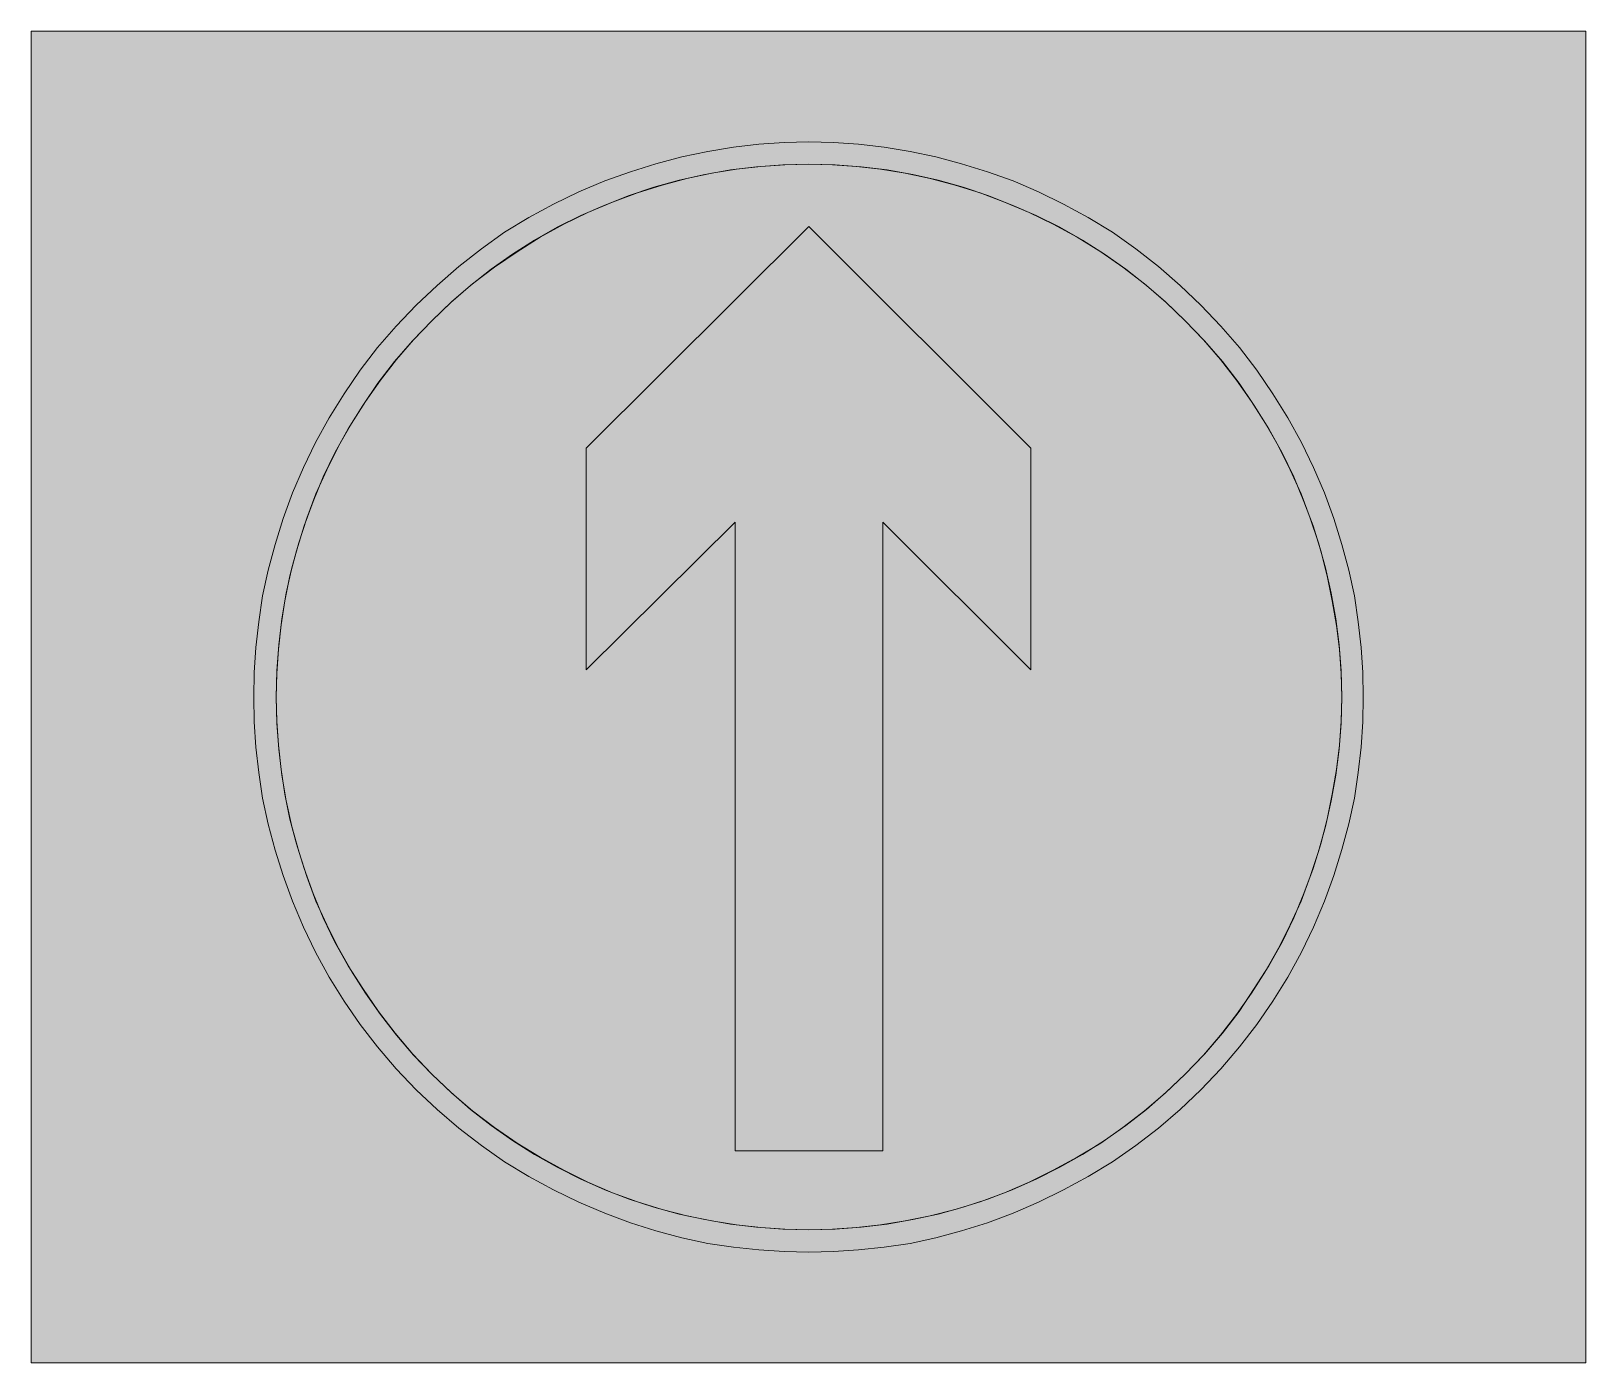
# Model space of a CAD drawing. Header units: metres. Extents: x 141 to 429, y 13 to 259.
import ezdxf

# ---------------------------------------------------------------- set-up
doc = ezdxf.new("R2010")
doc.units = ezdxf.units.M
for name, color, linetype, true_color in [('FILL_BLUE_0000FF', 7, 'Continuous', 0x0000ff), ('FILL_WHITE_FFFFFF', 7, 'Continuous', 0xffffff), ('FILL_YELLOW_FFFF00', 7, 'Continuous', 0xffff00)]:
    doc.layers.add(name, color=color, linetype=linetype, true_color=true_color)

msp = doc.modelspace()

# ---------------------------------------------------------------- hatches: boundary and pattern name
at = {"layer": 'FILL_BLUE_0000FF', "true_color": 0x0000ff}
h = msp.add_hatch(color=7, dxfattribs=at)
h.dxf.hatch_style = 1
h.paths.add_polyline_path([(289.79, 234.42), (294.62, 234.07), (299.41, 233.48), (304.16, 232.65), (308.85, 231.59), (313.49, 230.29), (318.06, 228.75), (322.56, 226.98), (327.02, 225.04), (331.36, 222.87), (335.58, 220.49), (339.66, 217.89), (343.61, 215.09), (347.42, 212.1), (351.08, 208.92), (354.6, 205.56), (357.95, 202.04), (361.11, 198.38), (364.08, 194.57), (366.86, 190.62), (369.45, 186.54), (371.84, 182.32), (374.03, 177.98), (376.02, 173.52), (377.74, 169.02), (379.25, 164.45), (380.55, 159.81), (381.62, 155.11), (382.47, 150.37), (383.08, 145.57), (383.45, 140.75), (383.58, 135.9), (383.45, 131.05), (383.08, 126.22), (382.47, 121.42), (381.62, 116.66), (380.55, 111.94), (379.25, 107.27), (377.74, 102.66), (376.02, 98.1), (374.03, 93.69), (371.84, 89.37), (369.45, 85.16), (366.86, 81.07), (364.08, 77.1), (361.11, 73.27), (357.95, 69.59), (354.6, 66.06), (351.08, 62.71), (347.42, 59.55), (343.61, 56.58), (339.66, 53.8), (335.58, 51.21), (331.36, 48.82), (327.02, 46.63), (322.56, 44.64), (318.06, 42.93), (313.49, 41.44), (308.85, 40.17), (304.16, 39.13), (299.41, 38.31), (294.62, 37.73), (289.79, 37.38), (284.94, 37.26), (280.08, 37.38), (275.24, 37.73), (270.42, 38.31), (265.64, 39.13), (260.9, 40.17), (256.24, 41.44), (251.64, 42.93), (247.14, 44.64), (242.68, 46.63), (238.34, 48.82), (234.12, 51.21), (230.04, 53.8), (226.09, 56.58), (222.28, 59.55), (218.62, 62.71), (215.1, 66.06), (211.75, 69.59), (208.59, 73.27), (205.62, 77.1), (202.84, 81.07), (200.25, 85.16), (197.86, 89.37), (195.67, 93.69), (193.68, 98.1), (191.97, 102.66), (190.48, 107.27), (189.21, 111.94), (188.17, 116.66), (187.35, 121.42), (186.77, 126.22), (186.42, 131.05), (186.3, 135.9), (186.42, 140.75), (186.77, 145.57), (187.35, 150.37), (188.17, 155.11), (189.21, 159.81), (190.48, 164.45), (191.97, 169.02), (193.68, 173.52), (195.67, 177.98), (197.86, 182.32), (200.25, 186.54), (202.84, 190.62), (205.62, 194.57), (208.59, 198.38), (211.75, 202.04), (215.1, 205.56), (218.62, 208.92), (222.28, 212.1), (226.09, 215.09), (230.04, 217.89), (234.12, 220.49), (238.34, 222.87), (242.68, 225.04), (247.14, 226.98), (251.64, 228.75), (256.24, 230.29), (260.9, 231.59), (265.64, 232.65), (270.42, 233.48), (275.24, 234.07), (280.08, 234.42), (284.94, 234.54), (289.79, 234.42)])
at = {"layer": 'FILL_WHITE_FFFFFF', "true_color": 0xffffff}
h = msp.add_hatch(color=7, dxfattribs=at)
h.dxf.hatch_style = 1
h.paths.add_polyline_path([(294.1, 238.25), (298.84, 237.69), (303.66, 236.88), (308.41, 235.91), (313.2, 234.65), (317.99, 233.16), (322.74, 231.48), (327.43, 229.46), (332.06, 227.18), (336.61, 224.67), (341.1, 221.94), (345.46, 218.87), (349.63, 215.59), (353.63, 212.12), (357.48, 208.44), (361.16, 204.59), (364.61, 200.59), (367.83, 196.42), (370.8, 192.06), (373.61, 187.57), (376.11, 183.01), (378.34, 178.39), (380.34, 173.7), (382.1, 168.95), (383.6, 164.16), (384.87, 159.37), (385.92, 154.62), (386.63, 149.8), (387.14, 145.06), (387.44, 140.42), (387.54, 135.9), (387.44, 131.28), (387.14, 126.61), (386.63, 121.9), (385.92, 117.18), (384.87, 112.43), (383.6, 107.64), (382.1, 102.85), (380.34, 98.1), (378.34, 93.3), (376.11, 88.63), (373.61, 84.05), (370.8, 79.56), (367.83, 75.28), (364.61, 71.1), (361.16, 67.06), (357.48, 63.18), (353.63, 59.5), (349.63, 56.05), (345.46, 52.83), (341.1, 49.86), (336.61, 47.13), (332.06, 44.62), (327.43, 42.34), (322.74, 40.32), (317.99, 38.56), (313.2, 37.06), (308.41, 35.79), (303.66, 34.74), (298.84, 34.03), (294.1, 33.52), (289.46, 33.22), (284.94, 33.12), (280.32, 33.22), (275.65, 33.52), (270.94, 34.03), (266.22, 34.74), (261.39, 35.79), (256.61, 37.06), (251.87, 38.56), (247.14, 40.32), (242.34, 42.34), (237.67, 44.62), (233.09, 47.13), (228.6, 49.86), (224.32, 52.83), (220.14, 56.05), (216.1, 59.5), (212.22, 63.18), (208.54, 67.06), (205.09, 71.1), (201.87, 75.28), (198.9, 79.56), (196.09, 84.05), (193.59, 88.63), (191.36, 93.3), (189.36, 98.1), (187.6, 102.83), (186.1, 107.57), (184.83, 112.35), (183.78, 117.18), (183.07, 121.9), (182.57, 126.61), (182.26, 131.28), (182.16, 135.9), (182.26, 140.42), (182.57, 145.06), (183.07, 149.8), (183.78, 154.62), (184.83, 159.37), (186.1, 164.16), (187.6, 168.95), (189.36, 173.7), (191.36, 178.39), (193.59, 183.01), (196.09, 187.57), (198.9, 192.06), (201.87, 196.42), (205.09, 200.59), (208.54, 204.59), (212.22, 208.44), (216.1, 212.12), (220.14, 215.59), (224.32, 218.87), (228.6, 221.94), (233.09, 224.67), (237.67, 227.18), (242.34, 229.46), (247.14, 231.48), (251.87, 233.16), (256.61, 234.65), (261.39, 235.91), (266.22, 236.88), (270.94, 237.69), (275.65, 238.25), (280.32, 238.58), (284.94, 238.68), (289.46, 238.58), (294.1, 238.25)])
h.paths.add_polyline_path([(276.01, 234.13), (271.5, 233.63), (266.94, 232.92), (262.35, 231.9), (257.76, 230.69), (253.17, 229.25), (248.58, 227.52), (244.03, 225.63), (239.56, 223.47), (235.19, 221.04), (230.94, 218.34), (226.72, 215.51), (222.68, 212.42), (218.82, 209.1), (215.1, 205.56), (211.56, 201.85), (208.24, 198), (205.15, 194.02), (202.32, 189.9), (199.62, 185.55), (197.19, 181.12), (195.03, 176.64), (193.14, 172.08), (191.49, 167.57), (190.06, 162.97), (188.86, 158.34), (187.92, 153.72), (187.21, 149.24), (186.71, 144.74), (186.4, 140.28), (186.3, 135.9), (186.4, 131.44), (186.71, 126.97), (187.21, 122.46), (187.92, 117.9), (188.86, 113.31), (190.06, 108.72), (191.49, 104.13), (193.14, 99.54), (195.03, 94.99), (197.19, 90.52), (199.62, 86.15), (202.32, 81.9), (205.23, 77.68), (208.31, 73.64), (211.58, 69.78), (215.1, 66.06), (218.82, 62.54), (222.68, 59.26), (226.72, 56.19), (230.94, 53.28), (235.19, 50.68), (239.56, 48.28), (244.03, 46.09), (248.58, 44.1), (253.17, 42.45), (257.76, 41.02), (262.35, 39.82), (266.94, 38.88), (271.5, 38.17), (276.01, 37.66), (280.48, 37.36), (284.94, 37.26), (289.29, 37.36), (293.72, 37.66), (298.2, 38.17), (302.76, 38.88), (307.38, 39.82), (312.01, 41.02), (316.61, 42.45), (321.12, 44.1), (325.68, 46.09), (330.17, 48.28), (334.59, 50.68), (338.94, 53.28), (343.06, 56.19), (347.04, 59.26), (350.89, 62.54), (354.6, 66.06), (358.14, 69.78), (361.46, 73.64), (364.55, 77.68), (367.38, 81.9), (370.08, 86.15), (372.51, 90.52), (374.67, 94.99), (376.56, 99.54), (378.29, 104.13), (379.71, 108.72), (380.86, 113.31), (381.78, 117.9), (382.59, 122.46), (383.15, 126.97), (383.48, 131.44), (383.58, 135.9), (383.48, 140.25), (383.15, 144.67), (382.59, 149.16), (381.78, 153.72), (380.86, 158.34), (379.71, 162.97), (378.29, 167.57), (376.56, 172.08), (374.67, 176.64), (372.51, 181.12), (370.08, 185.55), (367.38, 189.9), (364.55, 194.02), (361.46, 198), (358.14, 201.85), (354.6, 205.56), (350.89, 209.1), (347.04, 212.42), (343.06, 215.51), (338.94, 218.34), (334.59, 221.04), (330.17, 223.47), (325.68, 225.63), (321.12, 227.52), (316.61, 229.25), (312.01, 230.69), (307.38, 231.9), (302.76, 232.92), (298.2, 233.63), (293.72, 234.13), (289.29, 234.44), (284.94, 234.54), (280.48, 234.44), (276.01, 234.13)], flags=16)
h = msp.add_hatch(color=7, dxfattribs=at)
h.dxf.hatch_style = 1
h.paths.add_polyline_path([(243.72, 140.94), (243.72, 181.98), (284.94, 223.02), (325.98, 181.98), (325.98, 140.94), (298.62, 168.3), (298.62, 51.84), (271.26, 51.84), (271.26, 168.3), (243.72, 140.94)])
at = {"layer": 'FILL_YELLOW_FFFF00', "true_color": 0xffff00}
h = msp.add_hatch(color=7, dxfattribs=at)
h.dxf.hatch_style = 1
h.paths.add_polyline_path([(428.76, 259.2), (428.76, 12.6), (140.94, 12.6), (140.94, 259.2), (428.76, 259.2)])

# ---------------------------------------------------------------- linework, layer by layer
at = {"layer": 'FILL_BLUE_0000FF', "lineweight": 0, "true_color": 0x0000ff}
msp.add_lwpolyline([(289.79, 234.42), (294.62, 234.07), (299.41, 233.48), (304.16, 232.65), (308.85, 231.59), (313.49, 230.29), (318.06, 228.75), (322.56, 226.98), (327.02, 225.04), (331.36, 222.87), (335.58, 220.49), (339.66, 217.89), (343.61, 215.09), (347.42, 212.1), (351.08, 208.92), (354.6, 205.56), (357.95, 202.04), (361.11, 198.38), (364.08, 194.57), (366.86, 190.62), (369.45, 186.54), (371.84, 182.32), (374.03, 177.98), (376.02, 173.52), (377.74, 169.02), (379.25, 164.45), (380.55, 159.81), (381.62, 155.11), (382.47, 150.37), (383.08, 145.57), (383.45, 140.75), (383.58, 135.9), (383.45, 131.05), (383.08, 126.22), (382.47, 121.42), (381.62, 116.66), (380.55, 111.94), (379.25, 107.27), (377.74, 102.66), (376.02, 98.1), (374.03, 93.69), (371.84, 89.37), (369.45, 85.16), (366.86, 81.07), (364.08, 77.1), (361.11, 73.27), (357.95, 69.59), (354.6, 66.06), (351.08, 62.71), (347.42, 59.55), (343.61, 56.58), (339.66, 53.8), (335.58, 51.21), (331.36, 48.82), (327.02, 46.63), (322.56, 44.64), (318.06, 42.93), (313.49, 41.44), (308.85, 40.17), (304.16, 39.13), (299.41, 38.31), (294.62, 37.73), (289.79, 37.38), (284.94, 37.26), (280.08, 37.38), (275.24, 37.73), (270.42, 38.31), (265.64, 39.13), (260.9, 40.17), (256.24, 41.44), (251.64, 42.93), (247.14, 44.64), (242.68, 46.63), (238.34, 48.82), (234.12, 51.21), (230.04, 53.8), (226.09, 56.58), (222.28, 59.55), (218.62, 62.71), (215.1, 66.06), (211.75, 69.59), (208.59, 73.27), (205.62, 77.1), (202.84, 81.07), (200.25, 85.16), (197.86, 89.37), (195.67, 93.69), (193.68, 98.1), (191.97, 102.66), (190.48, 107.27), (189.21, 111.94), (188.17, 116.66), (187.35, 121.42), (186.77, 126.22), (186.42, 131.05), (186.3, 135.9), (186.42, 140.75), (186.77, 145.57), (187.35, 150.37), (188.17, 155.11), (189.21, 159.81), (190.48, 164.45), (191.97, 169.02), (193.68, 173.52), (195.67, 177.98), (197.86, 182.32), (200.25, 186.54), (202.84, 190.62), (205.62, 194.57), (208.59, 198.38), (211.75, 202.04), (215.1, 205.56), (218.62, 208.92), (222.28, 212.1), (226.09, 215.09), (230.04, 217.89), (234.12, 220.49), (238.34, 222.87), (242.68, 225.04), (247.14, 226.98), (251.64, 228.75), (256.24, 230.29), (260.9, 231.59), (265.64, 232.65), (270.42, 233.48), (275.24, 234.07), (280.08, 234.42), (284.94, 234.54)], close=True, dxfattribs=at)
at = {"layer": 'FILL_WHITE_FFFFFF', "lineweight": 0, "true_color": 0xffffff}
for points in [[(294.1, 238.25), (298.84, 237.69), (303.66, 236.88), (308.41, 235.91), (313.2, 234.65), (317.99, 233.16), (322.74, 231.48), (327.43, 229.46), (332.06, 227.18), (336.61, 224.67), (341.1, 221.94), (345.46, 218.87), (349.63, 215.59), (353.63, 212.12), (357.48, 208.44), (361.16, 204.59), (364.61, 200.59), (367.83, 196.42), (370.8, 192.06), (373.61, 187.57), (376.11, 183.01), (378.34, 178.39), (380.34, 173.7), (382.1, 168.95), (383.6, 164.16), (384.87, 159.37), (385.92, 154.62), (386.63, 149.8), (387.14, 145.06), (387.44, 140.42), (387.54, 135.9), (387.44, 131.28), (387.14, 126.61), (386.63, 121.9), (385.92, 117.18), (384.87, 112.43), (383.6, 107.64), (382.1, 102.85), (380.34, 98.1), (378.34, 93.3), (376.11, 88.63), (373.61, 84.05), (370.8, 79.56), (367.83, 75.28), (364.61, 71.1), (361.16, 67.06), (357.48, 63.18), (353.63, 59.5), (349.63, 56.05), (345.46, 52.83), (341.1, 49.86), (336.61, 47.13), (332.06, 44.62), (327.43, 42.34), (322.74, 40.32), (317.99, 38.56), (313.2, 37.06), (308.41, 35.79), (303.66, 34.74), (298.84, 34.03), (294.1, 33.52), (289.46, 33.22), (284.94, 33.12), (280.32, 33.22), (275.65, 33.52), (270.94, 34.03), (266.22, 34.74), (261.39, 35.79), (256.61, 37.06), (251.87, 38.56), (247.14, 40.32), (242.34, 42.34), (237.67, 44.62), (233.09, 47.13), (228.6, 49.86), (224.32, 52.83), (220.14, 56.05), (216.1, 59.5), (212.22, 63.18), (208.54, 67.06), (205.09, 71.1), (201.87, 75.28), (198.9, 79.56), (196.09, 84.05), (193.59, 88.63), (191.36, 93.3), (189.36, 98.1), (187.6, 102.83), (186.1, 107.57), (184.83, 112.35), (183.78, 117.18), (183.07, 121.9), (182.57, 126.61), (182.26, 131.28), (182.16, 135.9), (182.26, 140.42), (182.57, 145.06), (183.07, 149.8), (183.78, 154.62), (184.83, 159.37), (186.1, 164.16), (187.6, 168.95), (189.36, 173.7), (191.36, 178.39), (193.59, 183.01), (196.09, 187.57), (198.9, 192.06), (201.87, 196.42), (205.09, 200.59), (208.54, 204.59), (212.22, 208.44), (216.1, 212.12), (220.14, 215.59), (224.32, 218.87), (228.6, 221.94), (233.09, 224.67), (237.67, 227.18), (242.34, 229.46), (247.14, 231.48), (251.87, 233.16), (256.61, 234.65), (261.39, 235.91), (266.22, 236.88), (270.94, 237.69), (275.65, 238.25), (280.32, 238.58), (284.94, 238.68), (289.46, 238.58)], [(276.01, 234.13), (271.5, 233.63), (266.94, 232.92), (262.35, 231.9), (257.76, 230.69), (253.17, 229.25), (248.58, 227.52), (244.03, 225.63), (239.56, 223.47), (235.19, 221.04), (230.94, 218.34), (226.72, 215.51), (222.68, 212.42), (218.82, 209.1), (215.1, 205.56), (211.56, 201.85), (208.24, 198), (205.15, 194.02), (202.32, 189.9), (199.62, 185.55), (197.19, 181.12), (195.03, 176.64), (193.14, 172.08), (191.49, 167.57), (190.06, 162.97), (188.86, 158.34), (187.92, 153.72), (187.21, 149.24), (186.71, 144.74), (186.4, 140.28), (186.3, 135.9), (186.4, 131.44), (186.71, 126.97), (187.21, 122.46), (187.92, 117.9), (188.86, 113.31), (190.06, 108.72), (191.49, 104.13), (193.14, 99.54), (195.03, 94.99), (197.19, 90.52), (199.62, 86.15), (202.32, 81.9), (205.23, 77.68), (208.31, 73.64), (211.58, 69.78), (215.1, 66.06), (218.82, 62.54), (222.68, 59.26), (226.72, 56.19), (230.94, 53.28), (235.19, 50.68), (239.56, 48.28), (244.03, 46.09), (248.58, 44.1), (253.17, 42.45), (257.76, 41.02), (262.35, 39.82), (266.94, 38.88), (271.5, 38.17), (276.01, 37.66), (280.48, 37.36), (284.94, 37.26), (289.29, 37.36), (293.72, 37.66), (298.2, 38.17), (302.76, 38.88), (307.38, 39.82), (312.01, 41.02), (316.61, 42.45), (321.12, 44.1), (325.68, 46.09), (330.17, 48.28), (334.59, 50.68), (338.94, 53.28), (343.06, 56.19), (347.04, 59.26), (350.89, 62.54), (354.6, 66.06), (358.14, 69.78), (361.46, 73.64), (364.55, 77.68), (367.38, 81.9), (370.08, 86.15), (372.51, 90.52), (374.67, 94.99), (376.56, 99.54), (378.29, 104.13), (379.71, 108.72), (380.86, 113.31), (381.78, 117.9), (382.59, 122.46), (383.15, 126.97), (383.48, 131.44), (383.58, 135.9), (383.48, 140.25), (383.15, 144.67), (382.59, 149.16), (381.78, 153.72), (380.86, 158.34), (379.71, 162.97), (378.29, 167.57), (376.56, 172.08), (374.67, 176.64), (372.51, 181.12), (370.08, 185.55), (367.38, 189.9), (364.55, 194.02), (361.46, 198), (358.14, 201.85), (354.6, 205.56), (350.89, 209.1), (347.04, 212.42), (343.06, 215.51), (338.94, 218.34), (334.59, 221.04), (330.17, 223.47), (325.68, 225.63), (321.12, 227.52), (316.61, 229.25), (312.01, 230.69), (307.38, 231.9), (302.76, 232.92), (298.2, 233.63), (293.72, 234.13), (289.29, 234.44), (284.94, 234.54), (280.48, 234.44)]]:
    msp.add_lwpolyline(points, close=True, dxfattribs=at)
at = {"layer": 'FILL_WHITE_FFFFFF', "lineweight": 0, "true_color": 0x0000ff}
msp.add_lwpolyline([(243.72, 140.94), (243.72, 181.98), (284.94, 223.02), (325.98, 181.98), (325.98, 140.94), (298.62, 168.3), (298.62, 51.84), (271.26, 51.84), (271.26, 168.3)], close=True, dxfattribs=at)
at = {"layer": 'FILL_YELLOW_FFFF00', "lineweight": 0, "true_color": 0xffff00}
msp.add_lwpolyline([(428.76, 259.2), (428.76, 12.6), (140.94, 12.6), (140.94, 259.2)], close=True, dxfattribs=at)

doc.saveas('drawing.dxf')
